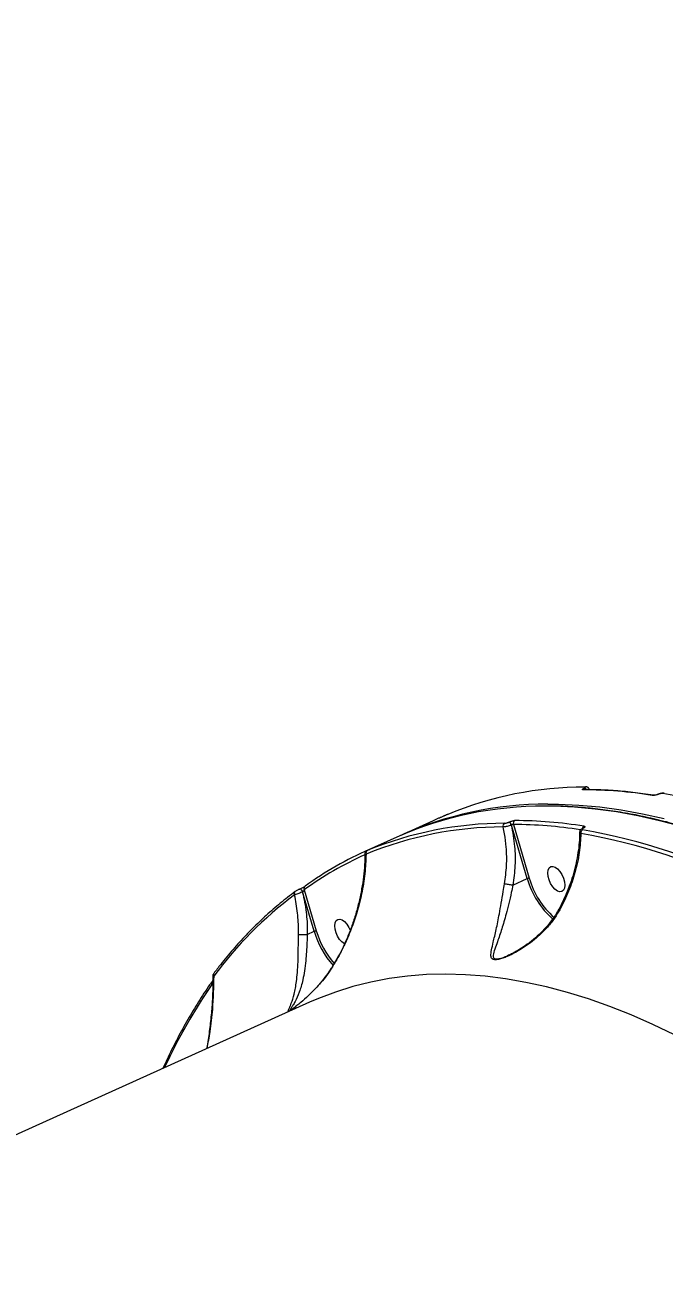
# Model space of a CAD drawing. Header units: millimetres. Extents: x -11024 to 8278, y -7837 to 5770.
# Drawn here: x 3257 to 3468.6, y -926.7 to -514.5 of the extents above; entities that cross this region are included whole.
import ezdxf

# ---------------------------------------------------------------- set-up
doc = ezdxf.new("R2010")
doc.units = ezdxf.units.MM
for name, color, linetype in [('DIKOM_ОБЪЕКТ', 7, 'Continuous'), ('DIKOM_РАЗМЕР_ЗОНА', 7, 'Continuous'), ('DIKOM_РАЗМЕР_ОБЪЕКТА', 7, 'Continuous')]:
    doc.layers.add(name, color=color, linetype=linetype)
doc.styles.add('style1', font='arial.ttf', dxfattribs={"width": 0.8})
doc.dimstyles.new('1-50', dxfattribs={"dimtxt": 300, "dimasz": 200, "dimexe": 100, "dimexo": 0, "dimgap": 100, "dimtad": 1, "dimtxsty": 'style1', "dimcen": 200, "dimclrd": 7, "dimclre": 7, "dimclrt": 7, "dimadec": 1, "dimazin": 2, "dimtfac": 1, "dimtmove": 0, "dimatfit": 2, "dimfxl": 0, "dimlwd": 25, "dimlwe": 18, "dimarcsym": 0})

# ---------------------------------------------------------------- blocks, each defined once
blk = doc.blocks.new('*D9')
at = {"layer": 'Defpoints', "color": 0, "transparency": 16777216}
for p in [(3740.68, 3707.51), (-8191.56, -3797.25), (-1076.12, -3797.25)]:
    blk.add_point(p, dxfattribs=at)
at = {"layer": 'DIKOM_РАЗМЕР_ОБЪЕКТА', "color": 7, "lineweight": 18, "transparency": 16777216}
for p, q in [((3740.68, 3707.51), (-8291.56, 3707.51)), ((-1076.12, -3797.25), (-8291.56, -3797.25))]:
    blk.add_line(p, q, dxfattribs=at)
at = {"layer": 'DIKOM_РАЗМЕР_ОБЪЕКТА', "color": 7, "lineweight": 25, "transparency": 16777216}
blk.add_line((-8191.56, 3507.51), (-8191.56, -3597.25), dxfattribs=at)
at = {"layer": 'DIKOM_РАЗМЕР_ОБЪЕКТА', "color": 7, "transparency": 16777216}
for points in [[(-8224.9, 3507.51), (-8158.23, 3507.51), (-8191.56, 3707.51)], [(-8224.9, -3597.25), (-8158.23, -3597.25), (-8191.56, -3797.25)]]:
    blk.add_solid(points, dxfattribs=at)
at = {"layer": 'DIKOM_РАЗМЕР_ОБЪЕКТА', "color": 7, "transparency": 16777216, "insert": (-8444.74, -44.87), "char_height": 300, "attachment_point": 5, "rotation": 90, "style": 'style1'}
blk.add_mtext('7500', dxfattribs=at)
blk = doc.blocks.new('*D10')
at = {"layer": 'Defpoints', "color": 0, "transparency": 16777216}
for p in [(-7791.31, -186.83), (6174.94, -1432.98), (6174.94, -5371.27)]:
    blk.add_point(p, dxfattribs=at)
at = {"layer": 'DIKOM_РАЗМЕР_ОБЪЕКТА', "color": 7, "lineweight": 18, "transparency": 16777216}
for p, q in [((-7791.31, -186.83), (-7791.31, -5471.27)), ((6174.94, -1432.98), (6174.94, -5471.27))]:
    blk.add_line(p, q, dxfattribs=at)
at = {"layer": 'DIKOM_РАЗМЕР_ОБЪЕКТА', "color": 7, "lineweight": 25, "transparency": 16777216}
blk.add_line((-7591.31, -5371.27), (5974.94, -5371.27), dxfattribs=at)
at = {"layer": 'DIKOM_РАЗМЕР_ОБЪЕКТА', "color": 7, "transparency": 16777216}
for points in [[(-7591.31, -5337.93), (-7591.31, -5404.6), (-7791.31, -5371.27)], [(5974.94, -5337.93), (5974.94, -5404.6), (6174.94, -5371.27)]]:
    blk.add_solid(points, dxfattribs=at)
at = {"layer": 'DIKOM_РАЗМЕР_ОБЪЕКТА', "color": 7, "transparency": 16777216, "insert": (-1343.68, -5118.1), "char_height": 300, "attachment_point": 5, "style": 'style1'}
blk.add_mtext('14000', dxfattribs=at)
blk = doc.blocks.new('*D11')
at = {"layer": 'Defpoints', "color": 0, "transparency": 16777216}
for p in [(3316.13, 5770.14), (-10574.15, -5797.25), (-1580.09, -5797.25)]:
    blk.add_point(p, dxfattribs=at)
at = {"layer": 'DIKOM_РАЗМЕР_ЗОНА', "color": 7, "lineweight": 18, "transparency": 16777216}
for p, q in [((3316.13, 5770.14), (-10674.15, 5770.14)), ((-1580.09, -5797.25), (-10674.15, -5797.25))]:
    blk.add_line(p, q, dxfattribs=at)
at = {"layer": 'DIKOM_РАЗМЕР_ЗОНА', "color": 7, "lineweight": 25, "transparency": 16777216}
blk.add_line((-10574.15, 5570.14), (-10574.15, -5597.25), dxfattribs=at)
at = {"layer": 'DIKOM_РАЗМЕР_ЗОНА', "color": 7, "transparency": 16777216}
for points in [[(-10607.49, 5570.14), (-10540.82, 5570.14), (-10574.15, 5770.14)], [(-10607.49, -5597.25), (-10540.82, -5597.25), (-10574.15, -5797.25)]]:
    blk.add_solid(points, dxfattribs=at)
at = {"layer": 'DIKOM_РАЗМЕР_ЗОНА', "color": 7, "transparency": 16777216, "insert": (-10827.33, -172.99), "char_height": 300, "attachment_point": 5, "rotation": 90, "style": 'style1'}
blk.add_mtext('11500', dxfattribs=at)

msp = doc.modelspace()

# ---------------------------------------------------------------- linework, layer by layer
at = {"layer": 'DIKOM_ОБЪЕКТ', "color": 7, "linetype": 'Continuous', "lineweight": 15}
for p, q in [((3442.669, -766.757), (3442.621, -766.758)), ((3442.062, -767.653), (3442.063, -767.654)), ((3442.107, -767.191), (3442.15, -767.171)), ((3443.761, -767.467), (3443.777, -767.495)), ((3466.633, -769.191), (3466.571, -769.219)), ((3466.808, -769.171), (3466.746, -769.199)), ((3392.165, -777.962), (3381.628, -782.711)), ((3393.492, -777.374), (3392.165, -777.962)), ((3395.621, -776.433), (3395.541, -776.469)), ((3395.627, -776.431), (3395.546, -776.467)), ((3417.132, -778.467), (3417.175, -778.448)), ((3418.029, -779.41), (3417.987, -779.429)), ((3423.295, -797.139), (3418.029, -779.41)), ((3418.688, -779.207), (3423.964, -796.974)), ((3441.641, -780.484), (3441.578, -780.512)), ((3441.815, -780.464), (3441.753, -780.492)), ((3380.067, -783.415), (3369.529, -788.164)), ((3370.602, -787.71), (3370.521, -787.746)), ((3370.607, -787.708), (3370.527, -787.744)), ((3418.522, -799.29), (3423.295, -797.139)), ((3348.937, -801.537), (3348.911, -801.548)), ((3352.777, -814.588), (3348.937, -801.537)), ((3349.449, -800.835), (3353.447, -814.425)), ((3350.471, -815.628), (3350.464, -815.629)), ((3350.471, -815.628), (3352.777, -814.588)), ((3351.228, -838.093), (3112.89, -945.51)), ((3344.905, -840.708), (3344.875, -840.725))]:
    msp.add_line(p, q, dxfattribs=at)
at = {"layer": 'DIKOM_ОБЪЕКТ', "color": 7, "linetype": 'Continuous', "lineweight": 15, "flags": 128}
for points in [[(3442.671, -766.757), (3442.532, -766.772), (3442.381, -766.821)], [(3442.061, -767.653), (3441.924, -767.667), (3441.766, -767.717)], [(3474.294, -779.911), (3467.056, -777.97), (3459.89, -776.356), (3452.802, -775.071), (3445.798, -774.115), (3438.884, -773.49), (3432.066, -773.195), (3429.159, -773.17)], [(3430.094, -772.469), (3433.581, -772.491), (3440.399, -772.783), (3447.312, -773.406), (3454.315, -774.36), (3461.403, -775.643), (3468.568, -777.255)], [(3435.601, -798.188), (3435.706, -799.311), (3435.583, -800.27), (3435.242, -800.989), (3434.711, -801.407), (3434.032, -801.493), (3433.261, -801.237), (3432.461, -800.662), (3431.695, -799.814), (3431.027, -798.762), (3430.509, -797.59), (3430.185, -796.394), (3430.081, -795.271), (3430.204, -794.312), (3430.545, -793.593), (3431.076, -793.175), (3431.755, -793.089), (3432.525, -793.345), (3433.326, -793.92), (3434.091, -794.768), (3434.76, -795.82), (3435.277, -796.992), (3435.601, -798.188)], [(3348.911, -801.548), (3348.829, -801.322), (3348.718, -801.108), (3348.586, -800.918), (3348.44, -800.763), (3348.289, -800.652), (3348.141, -800.592), (3348.006, -800.586), (3347.891, -800.634)], [(3348.937, -801.537), (3348.854, -801.311), (3348.744, -801.097), (3348.612, -800.906), (3348.466, -800.751), (3348.315, -800.64), (3348.167, -800.58), (3348.032, -800.574), (3347.965, -800.594)], [(3362.803, -818.717), (3362.744, -818.687), (3361.943, -818.112), (3361.178, -817.264), (3360.509, -816.211), (3359.992, -815.04), (3359.668, -813.844), (3359.563, -812.721), (3359.686, -811.761), (3360.027, -811.043), (3360.558, -810.624), (3361.237, -810.539), (3362.008, -810.794), (3362.808, -811.369), (3363.574, -812.217), (3364.242, -813.269), (3364.678, -814.221)], [(3472.031, -848.828), (3464.849, -845.384), (3457.708, -842.258), (3450.614, -839.452), (3443.573, -836.968), (3436.593, -834.81), (3429.679, -832.978), (3422.838, -831.475), (3416.076, -830.303), (3409.4, -829.462), (3402.816, -828.952), (3396.331, -828.776), (3389.949, -828.931), (3383.677, -829.42), (3377.521, -830.24), (3371.486, -831.392), (3365.579, -832.874), (3359.805, -834.685), (3354.168, -836.823), (3351.228, -838.093)]]:
    msp.add_lwpolyline(points, dxfattribs=at)
at = {"layer": 'DIKOM_ОБЪЕКТ', "color": 7, "linetype": 'Continuous', "lineweight": 15}
for centre, radius, start, end in [((3442.538, -886.419), 119.597, 90.07538, 112.41366), ((3441.182, -916.496), 148.78, 80.91971, 89.77511), ((3441.922, -768.091), 0.92, 27.9459, 78.38751), ((3441.961, -768.082), 0.93, 26.78224, 78.28105), ((3464.953, -770.206), 0.689, 81.11878, 114.89174), ((3466.689, -769.485), 0.292, 78.8562, 114.53052), ((3466.752, -769.463), 0.297, 79.14377, 113.14451), ((3468.458, -769.55), 0.69, 80.86689, 114.88268), ((3431.674, -972.86), 207.175, 63.53759, 79.85439), ((3428.379, -892.176), 119.009, 89.62408, 113.95072), ((3429.962, -891.579), 119.11, 89.93613, 114.35146), ((3415.91, -898.443), 119.619, 90.05584, 112.39129), ((3416.3, -779.747), 1.052, 118.7343, 196.31954), ((3416.779, -779.642), 1.227, 9.97293, 73.24743), ((3416.821, -779.622), 1.227, 9.97293, 73.24743), ((3419.691, -778.851), 1.065, 118.95155, 199.55803), ((3418.542, -926.752), 148.834, 80.90275, 89.75598), ((3415.406, -899.397), 119.355, 90.05575, 112.39133), ((3418.066, -927.445), 148.239, 81.14143, 89.75945), ((3442.114, -781.918), 1.117, 118.4099, 191.97792), ((3404.535, -985.704), 206.799, 63.52513, 79.83773), ((3442.55, -780.719), 1.044, 117.1051, 169.51411), ((3441.698, -780.79), 0.302, 79.4455, 112.63516), ((3405.017, -984.938), 207.253, 63.52502, 79.83786), ((3441.759, -780.756), 0.297, 79.1473, 114.50059), ((3415.763, -892.689), 113.29, 114.08189, 125.8274), ((3416.215, -891.628), 113.508, 113.53218, 125.82856), ((3370.791, -788.661), 0.932, 118.66844, 204.08595), ((3350.191, -800.368), 0.877, 118.58896, 212.16255), ((3450.363, -789.432), 28.144, 195.89227, 228.52937), ((3449.479, -789.96), 26.461, 195.37151, 229.09986), ((3424.169, -906.714), 130.104, 126.77973, 143.55557), ((3347.048, -802.096), 0.88, 129.51578, 207.90471), ((3381.227, -806.258), 29.645, 196.32021, 221.44608), ((3381.095, -806.317), 28.812, 196.34382, 221.06829), ((3320.2, -828.994), 0.815, 145.88352, 212.06014), ((3461.937, -931.815), 174.285, 145.01013, 155.56062)]:
    msp.add_arc(centre, radius, start, end, dxfattribs=at)
for points, knots in [([(3443.786, -767.467), (3443.785, -767.46), (3443.761, -767.328), (3443.604, -767.128), (3443.359, -766.918), (3443.095, -766.806), (3442.866, -766.759), (3442.729, -766.762), (3442.67, -766.763)], [0, 0, 0, 0, 0.0142853, 0.2683926, 0.479229, 0.6707082, 0.8564494, 1, 1, 1, 1]), ([(3441.766, -767.717), (3441.686, -767.711), (3441.525, -767.699), (3441.478, -767.609), (3441.588, -767.475), (3441.818, -767.327), (3442.025, -767.229), (3442.107, -767.191)], [0, 0, 0, 0, 0.2150297, 0.4300041, 0.6447298, 0.859275, 1, 1, 1, 1]), ([(3465.057, -769.524), (3463.885, -769.348), (3460.491, -768.836), (3454.935, -768.219), (3448.432, -767.748), (3444.177, -767.685), (3442.061, -767.653)], [0, 0, 0, 0, 0.1498883, 0.434253, 0.7185643, 1, 1, 1, 1]), ([(3442.15, -767.171), (3442.206, -767.145), (3442.345, -767.079), (3442.499, -766.98), (3442.572, -766.891), (3442.541, -766.832), (3442.434, -766.825), (3442.381, -766.821)], [0, 0, 0, 0, 0.142258, 0.3570968, 0.5715936, 0.7857491, 1, 1, 1, 1]), ([(3466.746, -769.199), (3466.675, -769.229), (3466.466, -769.318), (3466.046, -769.45), (3465.523, -769.559), (3465.023, -769.612), (3464.783, -769.591), (3464.663, -769.581)], [0, 0, 0, 0, 0.1082799, 0.3203986, 0.5430794, 0.7715447, 1, 1, 1, 1]), ([(3466.568, -769.219), (3466.559, -769.224), (3466.492, -769.256), (3466.298, -769.328), (3465.992, -769.419), (3465.64, -769.494), (3465.329, -769.53), (3465.141, -769.534), (3465.058, -769.524), (3465.06, -769.525), (3465.06, -769.525)], [0, 0, 0, 0, 0.0235175, 0.1681445, 0.3344196, 0.5220766, 0.7188706, 0.872525, 0.9873597, 1, 1, 1, 1]), ([(3467.282, -768.969), (3467.276, -768.97), (3467.068, -769.009), (3466.83, -769.089), (3466.652, -769.185), (3466.636, -769.194)], [0, 0, 0, 0, 0.0289868, 0.914975, 1, 1, 1, 1]), ([(3468.168, -768.925), (3468.089, -768.917), (3467.931, -768.902), (3467.606, -768.935), (3467.266, -769.007), (3466.992, -769.092), (3466.855, -769.151), (3466.808, -769.171)], [0, 0, 0, 0, 0.2288675, 0.4579022, 0.6784905, 0.8883752, 1, 1, 1, 1]), ([(3468.567, -768.881), (3468.521, -768.87), (3468.289, -768.816), (3467.87, -768.846), (3467.467, -768.93), (3467.282, -768.969)], [0, 0, 0, 0, 0.1185954, 0.5951466, 1, 1, 1, 1]), ([(3736.006, -1045.66), (3735.097, -1043.862), (3732.458, -1038.648), (3727.987, -1030.09), (3722.552, -1020.026), (3716.988, -1010.072), (3711.302, -1000.236), (3705.495, -990.524), (3699.574, -980.944), (3693.543, -971.504), (3687.406, -962.21), (3681.167, -953.069), (3674.832, -944.089), (3668.405, -935.276), (3661.891, -926.635), (3655.294, -918.176), (3648.621, -909.902), (3641.875, -901.821), (3635.062, -893.939), (3628.187, -886.262), (3621.255, -878.795), (3614.272, -871.544), (3607.241, -864.515), (3600.17, -857.712), (3593.062, -851.142), (3585.923, -844.808), (3578.76, -838.716), (3571.575, -832.87), (3564.377, -827.275), (3557.169, -821.935), (3549.957, -816.854), (3542.747, -812.036), (3535.543, -807.484), (3528.352, -803.203), (3521.178, -799.195), (3514.027, -795.463), (3506.905, -792.01), (3499.817, -788.84), (3492.767, -785.954), (3485.762, -783.354), (3478.807, -781.043), (3471.907, -779.023), (3465.067, -777.295), (3458.293, -775.86), (3451.59, -774.721), (3444.962, -773.873), (3438.42, -773.339), (3433.251, -773.093), (3430.297, -773.131), (3429.461, -773.142)], [0, 0, 0, 0, 0.0114597, 0.0332319, 0.0550046, 0.0767775, 0.0985505, 0.1203238, 0.1420971, 0.163871, 0.1856448, 0.207419, 0.2291935, 0.2509686, 0.2727437, 0.2945196, 0.3162958, 0.3380724, 0.3598495, 0.3816271, 0.4034055, 0.4251842, 0.4469636, 0.4687435, 0.4905241, 0.5123053, 0.5340873, 0.5558697, 0.5776527, 0.5994366, 0.6212208, 0.6430055, 0.6647904, 0.6865758, 0.7083612, 0.7301466, 0.7519313, 0.7737157, 0.7954991, 0.817281, 0.8390614, 0.8608394, 0.8826147, 0.9043867, 0.9261546, 0.9479181, 0.9696767, 0.9914293, 1, 1, 1, 1]), ([(3395.546, -776.467), (3395.49, -776.492), (3395.294, -776.58), (3394.907, -776.753), (3394.406, -776.974), (3393.887, -777.202), (3393.632, -777.313), (3393.492, -777.374)], [0, 0, 0, 0, 0.0795932, 0.2756596, 0.4707263, 0.710526, 1, 1, 1, 1]), ([(3396.937, -775.856), (3396.843, -775.896), (3396.677, -775.966), (3396.344, -776.111), (3396.032, -776.249), (3395.788, -776.358), (3395.664, -776.414), (3395.627, -776.431)], [0, 0, 0, 0, 0.302628, 0.53466, 0.7255071, 0.9171578, 1, 1, 1, 1]), ([(3415.794, -778.824), (3415.865, -778.82), (3416.006, -778.811), (3416.306, -778.749), (3416.63, -778.659), (3416.918, -778.559), (3417.071, -778.493), (3417.132, -778.467)], [0, 0, 0, 0, 0.214288, 0.4284742, 0.6429206, 0.8577512, 1, 1, 1, 1]), ([(3417.175, -778.448), (3417.265, -778.409), (3417.493, -778.311), (3417.921, -778.162), (3418.406, -778.028), (3418.857, -777.936), (3419.069, -777.925), (3419.176, -777.919)], [0, 0, 0, 0, 0.1408131, 0.3552986, 0.5700118, 0.7849708, 1, 1, 1, 1]), ([(3417.987, -779.429), (3417.863, -779.477), (3417.554, -779.595), (3416.974, -779.772), (3416.321, -779.927), (3415.716, -780.029), (3415.432, -780.038), (3415.29, -780.042)], [0, 0, 0, 0, 0.1423621, 0.3572658, 0.5716818, 0.7857444, 1, 1, 1, 1]), ([(3415.759, -798.869), (3416.033, -796.869), (3416.587, -792.823), (3416.442, -787.25), (3415.915, -782.981), (3415.452, -780.805), (3415.29, -780.042)], [0, 0, 0, 0, 0.31819631, 0.64396835, 0.87525389, 1, 1, 1, 1]), ([(3417.987, -779.429), (3418.423, -781.768), (3419.243, -786.166), (3419.374, -792.898), (3418.808, -797.142), (3418.522, -799.29)], [0, 0, 0, 0, 0.3593327, 0.6759023, 1, 1, 1, 1]), ([(3418.688, -779.207), (3418.653, -779.212), (3418.585, -779.221), (3418.437, -779.26), (3418.277, -779.311), (3418.135, -779.364), (3418.059, -779.397), (3418.029, -779.41)], [0, 0, 0, 0, 0.21500902, 0.42993022, 0.64475282, 0.85926112, 1, 1, 1, 1]), ([(3440.586, -781.733), (3440.588, -782.312), (3440.59, -783.972), (3440.33, -786.815), (3439.824, -790.224), (3439.068, -793.676), (3438.083, -797.12), (3436.883, -800.532), (3435.448, -803.867), (3434.403, -806.105), (3433.78, -807.189), (3433.763, -807.216)], [0, 0, 0, 0, 0.0711413, 0.2040203, 0.3371584, 0.4705484, 0.6035867, 0.7349974, 0.8660412, 0.9965475, 1, 1, 1, 1]), ([(3441.022, -782.149), (3440.91, -784.245), (3440.684, -788.491), (3439.229, -794.969), (3437.085, -801.377), (3435.066, -805.394), (3434.044, -807.427)], [0, 0, 0, 0, 0.2536072, 0.5139743, 0.7539711, 1, 1, 1, 1]), ([(3441.022, -782.149), (3440.93, -782.103), (3440.723, -781.999), (3440.593, -781.848), (3440.623, -781.749), (3440.627, -781.735)], [0, 0, 0, 0, 0.4089295, 0.9157296, 1, 1, 1, 1]), ([(3441.583, -780.514), (3441.549, -780.529), (3441.307, -780.629), (3441.004, -780.833), (3440.719, -781.222), (3440.604, -781.523), (3440.623, -781.689), (3440.627, -781.724)], [0, 0, 0, 0, 0.0662954, 0.4651245, 0.712273, 0.9389766, 1, 1, 1, 1]), ([(3441.753, -780.492), (3441.675, -780.531), (3441.52, -780.609), (3441.392, -780.725), (3441.363, -780.826), (3441.43, -780.9), (3441.536, -780.925), (3441.583, -780.936)], [0, 0, 0, 0, 0.2038776, 0.4079792, 0.6134573, 0.8264836, 1, 1, 1, 1]), ([(3441.835, -780.379), (3441.835, -780.379), (3441.841, -780.373), (3441.814, -780.395), (3441.748, -780.434), (3441.67, -780.469), (3441.636, -780.484)], [0, 0, 0, 0, 0.0227904, 0.3418646, 0.7188436, 1, 1, 1, 1]), ([(3442.074, -779.79), (3442.147, -779.807), (3442.31, -779.843), (3442.41, -779.956), (3442.362, -780.111), (3442.168, -780.288), (3441.933, -780.406), (3441.815, -780.464)], [0, 0, 0, 0, 0.1741614, 0.3895817, 0.5957835, 0.7978683, 1, 1, 1, 1]), ([(3369.575, -788.824), (3369.549, -790.063), (3369.498, -792.591), (3369.116, -796.52), (3368.507, -800.567), (3367.655, -804.659), (3366.576, -808.731), (3365.282, -812.712), (3363.799, -816.55), (3362.137, -820.213), (3360.371, -823.625), (3359.062, -825.75), (3358.438, -826.762)], [0, 0, 0, 0, 0.1007624, 0.2055284, 0.311085, 0.4172555, 0.5226013, 0.6253362, 0.7250592, 0.8215911, 0.9149857, 1, 1, 1, 1]), ([(3369.94, -789.041), (3369.849, -791.18), (3369.666, -795.488), (3368.624, -801.715), (3366.976, -808.377), (3364.985, -814.14), (3362.661, -819.37), (3360.705, -823.193), (3359.217, -825.612), (3358.498, -826.782)], [0, 0, 0, 0, 0.1738748, 0.3501394, 0.4880609, 0.6922747, 0.7971157, 0.9019376, 1, 1, 1, 1]), ([(3370.524, -787.745), (3370.512, -787.751), (3370.409, -787.797), (3370.261, -787.865), (3370.162, -787.911), (3370.099, -787.942), (3370.039, -787.976), (3369.939, -788.042), (3369.794, -788.171), (3369.642, -788.398), (3369.552, -788.636), (3369.566, -788.789), (3369.57, -788.827)], [0, 0, 0, 0, 0.02253777, 0.19026243, 0.36661905, 0.42741938, 0.46262695, 0.51660672, 0.62030874, 0.76276877, 0.94062039, 1, 1, 1, 1]), ([(3369.94, -789.041), (3369.918, -789.038), (3369.767, -789.017), (3369.585, -788.957), (3369.575, -788.863), (3369.57, -788.824)], [0, 0, 0, 0, 0.0916601, 0.6286378, 1, 1, 1, 1]), ([(3370.527, -787.744), (3370.458, -787.775), (3370.32, -787.838), (3370.194, -787.896), (3370.138, -787.924), (3370.167, -787.916), (3370.258, -787.879), (3370.333, -787.847), (3370.344, -787.843)], [0, 0, 0, 0, 0.167441, 0.3345108, 0.5091451, 0.713117, 0.957719, 1, 1, 1, 1]), ([(3371.123, -787.471), (3371.123, -787.47), (3371.127, -787.468), (3371.099, -787.482), (3371.004, -787.527), (3370.828, -787.608), (3370.649, -787.688), (3370.592, -787.714)], [0, 0, 0, 0, 0.0093035, 0.1521303, 0.4273448, 0.817663, 1, 1, 1, 1]), ([(3370.895, -787.559), (3370.911, -787.552), (3371.028, -787.502), (3371.169, -787.442), (3371.21, -787.428), (3371.119, -787.473), (3370.926, -787.564), (3370.714, -787.659), (3370.607, -787.708)], [0, 0, 0, 0, 0.0392354, 0.287268, 0.4951876, 0.6710067, 0.8352834, 1, 1, 1, 1]), ([(3347.916, -800.623), (3347.977, -800.595), (3348.174, -800.505), (3348.564, -800.311), (3349.044, -800.051), (3349.484, -799.794), (3349.676, -799.664), (3349.771, -799.598)], [0, 0, 0, 0, 0.0931247, 0.3039134, 0.5302425, 0.765165, 1, 1, 1, 1]), ([(3434.044, -807.427), (3433.405, -808.498), (3432.118, -810.656), (3429.155, -814.233), (3425.057, -818.021), (3420.539, -821.031), (3417.145, -822.727), (3415.152, -823.508), (3413.633, -823.951), (3412.323, -824.067), (3411.45, -823.665), (3411.161, -822.582), (3411.438, -820.746), (3412.098, -817.898), (3412.841, -814.763), (3413.528, -811.501), (3414.089, -808.619), (3414.689, -805.261), (3415.25, -801.889), (3415.618, -799.707), (3415.759, -798.869)], [0, 0, 0, 0, 0.0563547, 0.1136142, 0.2103719, 0.3099839, 0.3619822, 0.3883016, 0.4153407, 0.4457407, 0.4740994, 0.5167983, 0.5802336, 0.645297, 0.7405617, 0.789712, 0.8388466, 0.8993622, 0.9613632, 1, 1, 1, 1]), ([(3418.516, -799.291), (3418.516, -799.291), (3418.328, -800.094), (3417.903, -802.182), (3417.151, -805.423), (3416.124, -809.565), (3414.837, -813.906), (3413.568, -817.666), (3412.492, -820.504), (3411.969, -822.308), (3412.003, -823.408), (3412.674, -823.79), (3413.461, -823.739), (3414.345, -823.558), (3415.344, -823.255), (3416.26, -822.867), (3416.695, -822.682)], [0, 0, 0, 0, 0.0000518, 0.0611109, 0.1591094, 0.2572345, 0.4128273, 0.5686364, 0.6707285, 0.7724061, 0.8372597, 0.8786773, 0.9134884, 0.9230361, 0.9634365, 1, 1, 1, 1]), ([(3415.759, -798.869), (3415.782, -798.87), (3415.87, -798.873), (3416.124, -798.892), (3416.599, -798.945), (3417.252, -799.042), (3417.931, -799.162), (3418.321, -799.248), (3418.516, -799.291)], [0, 0, 0, 0, 0.0380971, 0.1491884, 0.3618747, 0.5746283, 0.7872742, 1, 1, 1, 1]), ([(3418.522, -799.29), (3418.521, -799.29), (3418.519, -799.291), (3418.517, -799.291), (3418.516, -799.291)], [0, 0, 0, 0, 0.62058984, 1, 1, 1, 1]), ([(3423.964, -796.974), (3423.954, -796.974), (3423.932, -796.974), (3423.869, -796.977), (3423.76, -796.992), (3423.601, -797.029), (3423.436, -797.08), (3423.342, -797.119), (3423.295, -797.139)], [0, 0, 0, 0, 0.0702308, 0.1414509, 0.3560858, 0.5708761, 0.7853577, 1, 1, 1, 1]), ([(3346.488, -801.418), (3345.632, -802.061), (3343.157, -803.922), (3339.174, -807.213), (3334.593, -811.379), (3330.168, -815.819), (3325.903, -820.53), (3322.368, -824.794), (3320.287, -827.533), (3319.525, -828.537)], [0, 0, 0, 0, 0.0864748, 0.250154, 0.4138646, 0.5776195, 0.7414209, 0.9052704, 1, 1, 1, 1]), ([(3348.911, -801.548), (3348.829, -801.582), (3348.558, -801.693), (3348.014, -801.904), (3347.329, -802.157), (3346.694, -802.378), (3346.411, -802.465), (3346.27, -802.508)], [0, 0, 0, 0, 0.0942471, 0.3122943, 0.5412064, 0.7714025, 1, 1, 1, 1]), ([(3347.553, -815.578), (3347.558, -815.203), (3347.591, -812.847), (3347.381, -808.424), (3346.645, -804.506), (3346.27, -802.508)], [0, 0, 0, 0, 0.0849881, 0.5334673, 1, 1, 1, 1]), ([(3347.936, -800.609), (3347.828, -800.659), (3347.594, -800.767), (3347.198, -800.976), (3346.805, -801.204), (3346.59, -801.337), (3346.489, -801.417), (3346.488, -801.418)], [0, 0, 0, 0, 0.2094681, 0.4538699, 0.7047819, 0.995589, 1, 1, 1, 1]), ([(3348.911, -801.548), (3349.365, -803.781), (3350.225, -808.015), (3350.489, -812.784), (3350.473, -815.24), (3350.471, -815.628)], [0, 0, 0, 0, 0.4843403, 0.918521, 1, 1, 1, 1]), ([(3349.449, -800.835), (3349.43, -800.898), (3349.393, -801.023), (3349.285, -801.216), (3349.162, -801.372), (3349.06, -801.461), (3348.992, -801.509), (3348.957, -801.526), (3348.937, -801.537)], [0, 0, 0, 0, 0.2685924, 0.5229578, 0.7426102, 0.8691537, 0.92425, 1, 1, 1, 1]), ([(3433.742, -807.208), (3433.609, -807.473), (3433.051, -808.586), (3431.79, -810.452), (3429.95, -812.822), (3427.785, -815.122), (3425.319, -817.335), (3422.767, -819.278), (3420.297, -820.862), (3418.315, -821.953), (3417.14, -822.48), (3416.703, -822.676)], [0, 0, 0, 0, 0.0373463, 0.1571076, 0.2838843, 0.4177439, 0.5580818, 0.7057144, 0.8264191, 0.9355493, 1, 1, 1, 1]), ([(3434.044, -807.427), (3434.009, -807.405), (3433.907, -807.34), (3433.783, -807.253), (3433.784, -807.237), (3433.785, -807.229)], [0, 0, 0, 0, 0.1992759, 0.5788253, 1, 1, 1, 1]), ([(3344.636, -840.89), (3344.539, -840.948), (3344.172, -841.167), (3344.107, -841.05), (3344.203, -840.696), (3344.581, -839.897), (3345.272, -838.313), (3346.014, -835.99), (3346.561, -833.433), (3346.933, -831.075), (3347.229, -828.207), (3347.405, -824.98), (3347.488, -821.661), (3347.515, -818.574), (3347.541, -816.514), (3347.553, -815.578)], [0, 0, 0, 0, 0.0192531, 0.0726423, 0.125638, 0.178755, 0.2887884, 0.4377357, 0.5146401, 0.591518, 0.6849319, 0.7806383, 0.8566623, 0.9348819, 1, 1, 1, 1]), ([(3350.464, -815.629), (3350.464, -815.63), (3350.464, -816.514), (3350.33, -818.467), (3350.204, -821.402), (3349.949, -824.579), (3349.563, -827.708), (3348.9, -831.293), (3347.853, -834.841), (3346.705, -837.449), (3345.734, -839.105), (3345.071, -840.098), (3344.774, -840.62), (3344.641, -840.857), (3344.876, -840.721), (3344.891, -840.712)], [0, 0, 0, 0, 0.0000354, 0.0644117, 0.1421903, 0.2200549, 0.3169468, 0.4139641, 0.5698255, 0.7259114, 0.7990642, 0.8722644, 0.9448322, 0.9962405, 1, 1, 1, 1]), ([(3347.553, -815.578), (3347.566, -815.579), (3347.673, -815.585), (3347.962, -815.597), (3348.517, -815.612), (3349.178, -815.623), (3349.867, -815.63), (3350.265, -815.629), (3350.464, -815.629)], [0, 0, 0, 0, 0.02595857, 0.20956579, 0.40715395, 0.60477148, 0.80237901, 1, 1, 1, 1]), ([(3353.447, -814.425), (3353.439, -814.424), (3353.418, -814.424), (3353.355, -814.427), (3353.243, -814.442), (3353.083, -814.479), (3352.918, -814.529), (3352.824, -814.568), (3352.777, -814.588)], [0, 0, 0, 0, 0.0536494, 0.1414972, 0.3560639, 0.5707201, 0.7854073, 1, 1, 1, 1]), ([(3416.695, -822.682), (3416.744, -822.664), (3416.848, -822.624), (3416.952, -822.569), (3417.007, -822.539)], [0, 0, 0, 0, 0.4678612, 1, 1, 1, 1]), ([(3319.55, -828.544), (3319.47, -828.642), (3319.312, -828.836), (3319.173, -829.152), (3319.17, -829.4), (3319.169, -829.49)], [0, 0, 0, 0, 0.390621, 0.7787702, 1, 1, 1, 1]), ([(3358.498, -826.782), (3357.406, -828.438), (3356.181, -830.295), (3354.664, -831.874), (3354.5, -832.044)], [0, 0, 0, 0, 0.8919485, 1, 1, 1, 1]), ([(3358.429, -826.753), (3357.899, -827.555), (3356.76, -829.279), (3355.42, -831.016), (3354.599, -831.915), (3354.52, -832.002)], [0, 0, 0, 0, 0.4400764, 0.9458925, 1, 1, 1, 1]), ([(3358.498, -826.782), (3358.481, -826.773), (3358.437, -826.752), (3358.436, -826.757), (3358.436, -826.761)], [0, 0, 0, 0, 0.3885413, 1, 1, 1, 1]), ([(3319.202, -830.844), (3318.849, -831.339), (3317.217, -833.633), (3314.425, -837.905), (3310.893, -843.755), (3307.549, -849.869), (3304.815, -855.269), (3303.265, -858.717), (3302.705, -859.962)], [0, 0, 0, 0, 0.0568835, 0.2634211, 0.4699939, 0.6766142, 0.8832766, 1, 1, 1, 1]), ([(3319.17, -829.491), (3319.187, -830.077), (3319.253, -832.33), (3319.12, -836.374), (3318.777, -841.628), (3318.154, -847.028), (3317.594, -850.991), (3317.164, -853.158), (3317.101, -853.474)], [0, 0, 0, 0, 0.0760921, 0.2927814, 0.5125794, 0.7354919, 0.9614211, 1, 1, 1, 1]), ([(3319.509, -829.427), (3319.428, -833.064), (3319.294, -839.098), (3318.37, -847.168), (3317.566, -851.544), (3317.221, -853.42)], [0, 0, 0, 0, 0.4645128, 0.770399, 1, 1, 1, 1]), ([(3319.509, -829.427), (3319.379, -829.465), (3319.173, -829.525), (3319.185, -829.5), (3319.19, -829.49)], [0, 0, 0, 0, 0.63195939, 1, 1, 1, 1]), ([(3354.5, -832.044), (3353.309, -833.36), (3351.337, -835.538), (3348.737, -837.805), (3347.025, -839.195), (3345.836, -840.096), (3344.972, -840.708), (3344.721, -840.844), (3344.636, -840.89)], [0, 0, 0, 0, 0.3550539, 0.5881134, 0.7061422, 0.8275989, 0.9412333, 1, 1, 1, 1])]:
    msp.add_open_spline(points, degree=3, knots=knots, dxfattribs=at)

# ---------------------------------------------------------------- dimensions: what is measured, and where the dimension line sits
at = {"layer": 'DIKOM_РАЗМЕР_ЗОНА'}
dim = msp.add_linear_dim(base=(-10574.155, -5797.252), p1=(3316.126, 5770.14), p2=(-1580.087, -5797.252), angle=90, text='11500', dimstyle='1-50', dxfattribs=at)
dim.commit()
dim.dimension.update_dxf_attribs({"geometry": '*D11', "text_midpoint": (-10574.155, -172.992), "dimtype": 160})
at = {"layer": 'DIKOM_РАЗМЕР_ОБЪЕКТА'}
dim = msp.add_linear_dim(base=(-8191.564, -3797.252), p1=(3740.68, 3707.508), p2=(-1076.116, -3797.252), angle=90, text='7500', dimstyle='1-50', dxfattribs=at)
dim.commit()
dim.dimension.update_dxf_attribs({"geometry": '*D9', "text_midpoint": (-8191.564, -44.872), "dimtype": 160})
dim = msp.add_linear_dim(base=(6174.942, -5371.267), p1=(-7791.307, -186.829), p2=(6174.942, -1432.983), text='14000', dimstyle='1-50', dxfattribs=at)
dim.commit()
dim.dimension.update_dxf_attribs({"geometry": '*D10', "text_midpoint": (-1343.681, -5371.267), "dimtype": 160})

doc.saveas('drawing.dxf')
